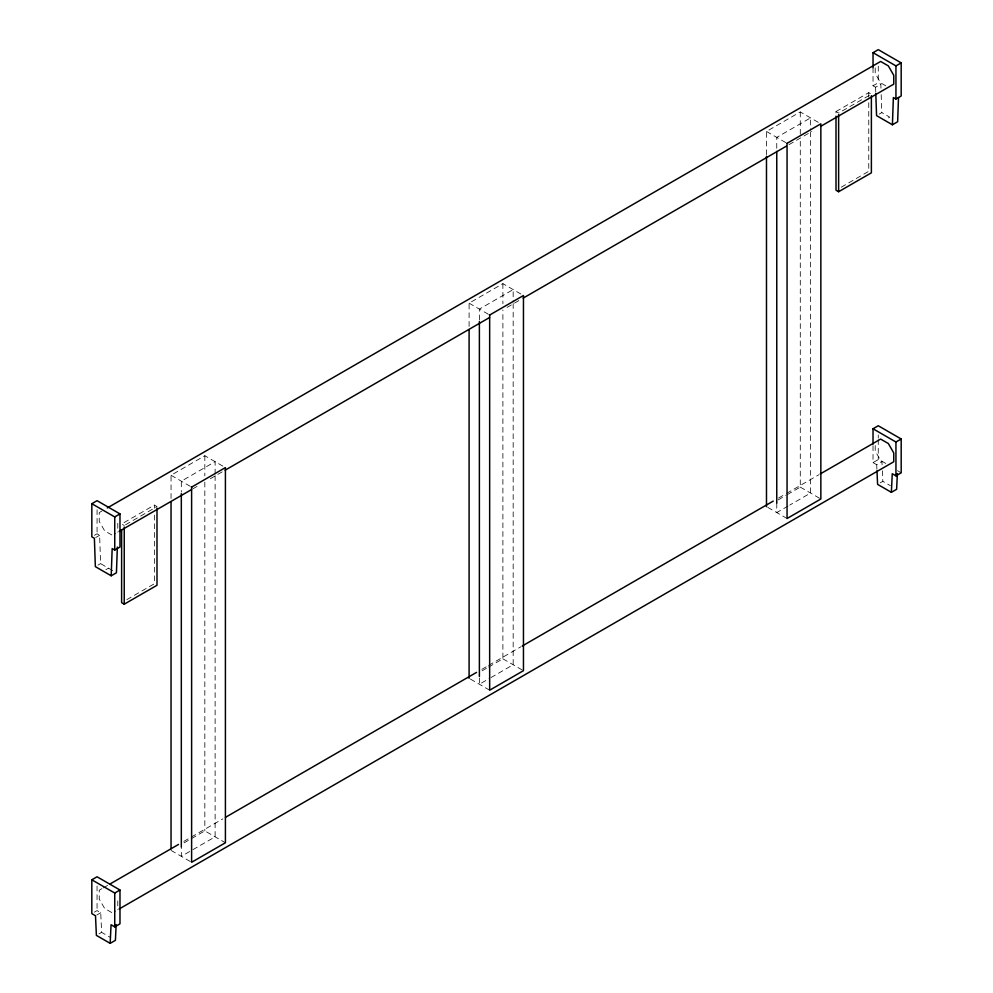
<?xml version="1.0" encoding="UTF-8"?>
<svg xmlns="http://www.w3.org/2000/svg" width="993" height="993" viewBox="0 0 993 993"><rect width="100%" height="100%" fill="white"/><g stroke="black" fill="none" stroke-linecap="round" stroke-linejoin="round"><path stroke-width="0.74" stroke-dasharray="4.96 3.72" d="M479.383 678.058L479.383 684.264L489.772 678.256M479.383 319.945L479.383 309.096L513.17 289.584L513.17 301.984M513.17 303.535L513.17 664.751L491.076 677.511M776.762 503.265L776.762 512.562L788.467 505.809M776.762 148.255L776.762 137.394L810.561 117.882L810.561 130.294M810.561 131.833L810.561 493.049L789.77 505.065M101.931 511.035L99.25 512.587L99.25 521.462L104.675 530.858L112.358 535.289L115.61 533.415M171.044 498.486L171.044 475.237L204.831 455.725L225.411 467.604M469.093 326.412L469.093 303.163L502.892 283.65L520.891 294.04M766.484 154.709L766.484 131.461L800.284 111.948L819.56 123.082M94.447 535.301L97.066 533.787L99.623 535.264L100.591 563.627L113.798 571.236M873.033 67.723L873.033 85.783L878.271 82.767L880.828 84.244L880.99 88.712M95.7 537.536L99.623 535.264M873.033 85.783L875.59 87.26L880.828 84.244M125.552 524.763L156.993 506.604L154.374 505.089L121.618 524.006L124.237 525.52M836.007 111.551L868.763 92.647L871.382 94.161L838.626 113.065L836.007 111.551L836.007 116.181M192.965 488.755L196.999 486.433M210.355 478.713L222.506 471.7M507.051 307.42L519.19 300.407M788.976 144.655L811.864 131.436M97.972 565.141L100.591 563.627M879.177 114.108L881.796 112.594L889.728 117.149L885.793 119.421M105.891 569.684L108.522 568.17M126.856 599.635L154.374 583.76L154.374 514.349M841.245 187.193L868.763 171.305L868.763 98.816M101.931 888.661L99.25 890.212L99.25 899.075L104.675 908.483L112.358 912.915L115.61 911.04M103.272 887.891L108.647 884.788M183.829 841.381L222.817 818.877M481.866 669.319L487.29 666.179M488.568 665.434L520.853 646.803M778.549 498.027L785.326 494.117M786.605 493.372L818.89 474.728M184.04 842.896L204.831 830.893L225.411 842.772M482.089 670.821L487.29 667.817M488.593 667.073L502.892 658.818L502.892 310.002M778.177 499.876L785.984 495.37M787.275 494.626L800.284 487.116L800.284 138.3M94.434 912.12L97.053 910.606L100.74 912.728L101.621 932.365L110.397 937.429M873.021 445.696L873.021 462.601L878.259 459.573L881.945 461.708L882.082 464.724M96.805 915L100.74 912.728M873.021 462.601L876.707 464.724L881.945 461.708M99.002 933.879L101.621 932.365M880.208 482.846L882.827 481.332L890.349 485.676M885.768 85.82L880.642 82.866L875.218 73.457L875.218 67.549M766.484 131.461L787.052 143.34M885.768 463.446L880.642 460.491L875.218 451.083L875.218 443.697M897.498 470.682L901.185 472.817M800.284 487.116L820.851 498.995M469.093 303.163L489.661 315.029M767.775 507.373L787.052 518.507M502.892 658.818L523.46 670.685M171.044 475.237L191.612 487.116M470.384 679.063L489.661 690.197M171.044 850.405L190.321 861.539M882.355 470.769L882.827 481.332M876.707 464.724L876.906 469.255M881.188 94.683L881.796 112.594M875.59 87.26L875.739 91.741M878.271 66.208L878.271 82.767M878.259 434.971L878.259 438.05M878.259 439.589L878.259 459.573M868.763 92.647L868.763 97.264M800.284 111.948L800.284 136.749M502.892 283.65L502.892 303.796M215.121 474.058L215.121 461.658L181.322 481.171L181.322 492.019M215.121 475.61L215.121 836.826L181.322 856.338L181.322 847.041M204.831 455.725L204.831 475.883M204.831 482.077L204.831 830.893M154.374 505.089L154.374 508.18M117.782 523.299L117.782 532.161M117.782 900.912L117.782 909.787M97.066 509.707L97.066 533.787M97.053 886.004L97.053 910.606"/><path stroke-width="1.49" d="M479.383 676.506L479.383 321.496M776.762 503.265L776.762 151.346M111.204 575.791L112.172 548.558L114.741 550.048L119.979 547.019L119.979 513.902L97.066 500.671L91.828 503.699L91.828 536.816L94.385 538.293L95.353 566.643L111.204 575.791L116.442 572.775L117.36 547.044M875.789 93.23L876.558 115.622L892.409 124.77L893.377 97.537L895.947 99.015L901.185 95.986L901.185 62.882L878.271 49.65L873.033 52.679L873.033 67.723M898.504 97.537L897.647 121.742L892.409 124.77M110.173 943.35L111.055 924.744L114.741 926.866L119.979 923.838L119.979 890.013L97.053 876.782L91.815 879.798L91.815 913.622L95.502 915.757L96.383 935.381L110.173 943.35L115.411 940.321L116.156 924.57M876.98 470.769L877.589 484.361L891.379 492.329L892.26 473.711L895.947 475.833L901.185 472.817L901.185 438.993L878.259 425.749L873.021 428.777L873.021 444.156M897.374 473.549L896.617 489.301L891.379 492.329M107.306 507.944L880.642 61.454L888.325 65.886L893.75 75.294L893.75 84.157L821.199 126.049M91.828 503.699L114.741 516.931L119.979 513.902M873.033 52.679L895.947 65.898L901.185 62.882M119.073 531.416L191.624 489.537M225.126 470.185L489.661 317.462M523.162 298.123L786.357 146.17M121.618 530.175L121.618 602.664L124.237 604.178L156.993 585.274L156.993 508.143M836.007 116.181L836.007 190.222L838.626 191.723L871.382 172.819L871.382 95.7M109.987 884.018L178.517 844.447M225.448 817.351L476.553 672.385M522.194 646.033L773.249 501.093M820.23 473.959L880.642 439.08L888.325 443.511L893.75 452.92L893.75 461.782L119.073 909.042M91.815 879.798L114.741 893.042L119.979 890.013M873.021 428.777L895.947 442.009L901.185 438.993M895.947 65.898L895.947 99.015M895.947 442.009L895.947 475.833M838.626 114.605L838.626 191.723M766.484 156.261L766.484 506.629M469.093 329.515L469.093 678.318M181.322 493.571L181.322 847.041M171.044 501.589L171.044 848.854M124.237 527.06L124.237 604.178M114.741 516.931L114.741 550.048M114.741 893.042L114.741 926.866M191.612 487.116L191.612 862.272L225.411 842.772L225.411 467.604L191.612 487.116M489.661 315.029L489.661 690.197L523.46 670.685L523.46 295.517L489.661 315.029M787.052 143.34L787.052 518.507L820.851 498.995L820.851 123.827L787.052 143.34"/></g></svg>
